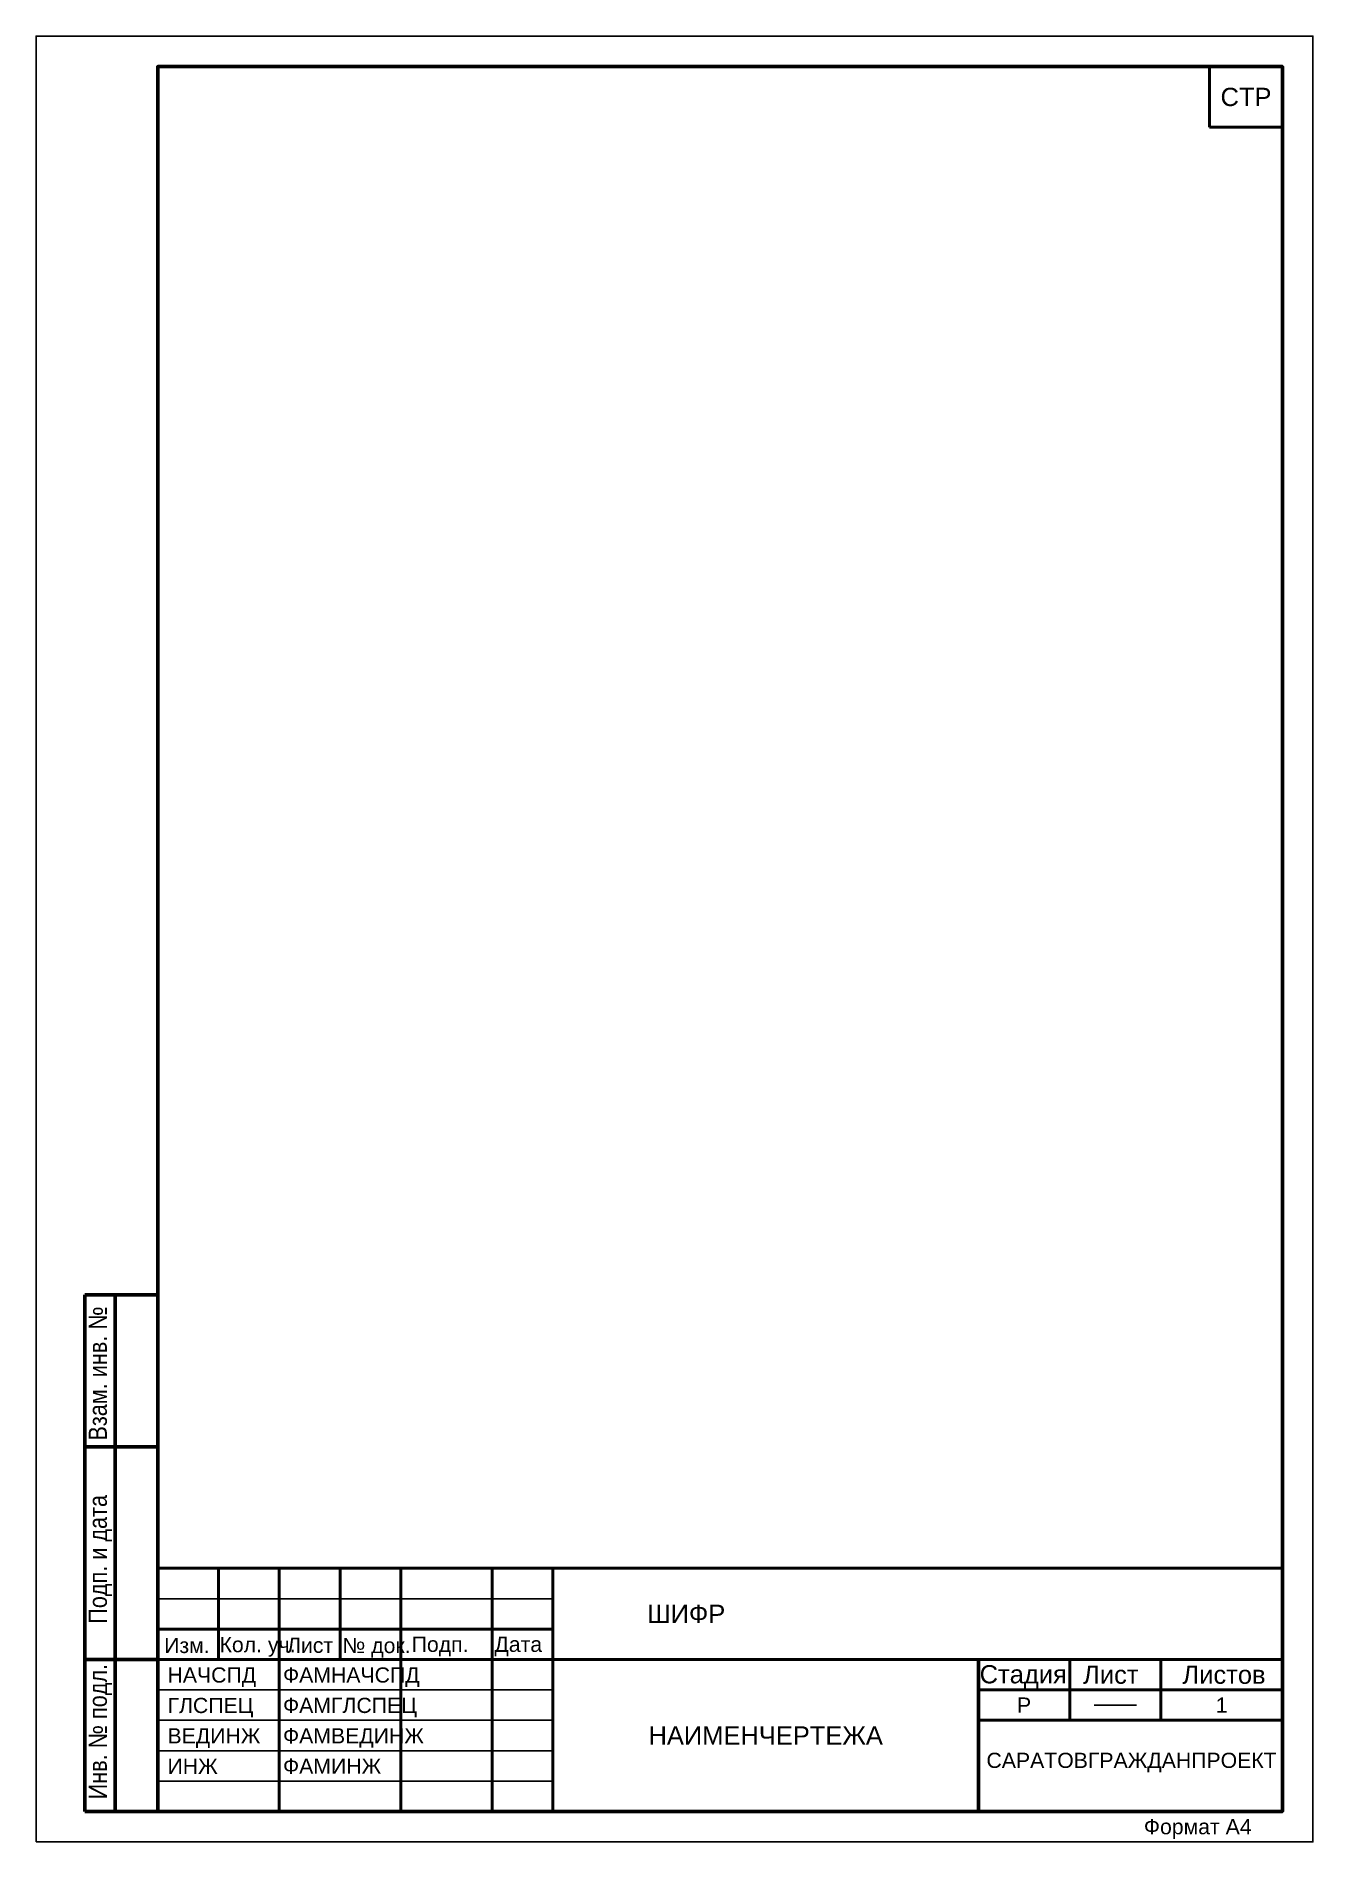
# Model space of a CAD drawing. Header units: millimetres. Extents: x 0 to 210, y 0 to 297.
import ezdxf
from ezdxf.enums import TextEntityAlignment as Align

# ---------------------------------------------------------------- set-up
doc = ezdxf.new("R2010")
doc.units = ezdxf.units.MM
doc.layers.add('прочее', color=7, linetype='Continuous', lineweight=25)
doc.layers.add('Рамка', color=7, linetype='Continuous', lineweight=50)
doc.styles.add('SPDS', font='arial.ttf')

msp = doc.modelspace()

# ---------------------------------------------------------------- linework, layer by layer
at = {"layer": 'прочее'}
msp.add_line((174, 22.5), (181, 22.5), dxfattribs=at)
at = {"layer": 'Рамка'}
for p, q in [((193, 292), (193, 282)), ((193, 282), (205, 282))]:
    msp.add_line(p, q, dxfattribs=at)
at = {"layer": 'Рамка', "color": 7, "linetype": 'Continuous', "lineweight": 60}
for p, q in [((8, 5), (8, 90)), ((20, 90), (8, 90)), ((13, 5), (13, 90)), ((20, 5), (20, 90)), ((8, 65), (20, 65)), ((20, 5), (20, 60)), ((8, 30), (20, 30)), ((20, 5), (8, 5))]:
    msp.add_line(p, q, dxfattribs=at)
at = {"layer": 'Рамка', "color": 7, "linetype": 'Continuous', "lineweight": 60, "ltscale": 100}
msp.add_line((205, 5), (205, 60), dxfattribs=at)
at = {"layer": 'Рамка', "linetype": 'Continuous', "lineweight": 50, "ltscale": 2}
for p, q in [((205, 45), (20, 45)), ((40, 45), (40, 5)), ((50, 45), (50, 30)), ((60, 45), (60, 5)), ((75, 45), (75, 5)), ((85, 5), (85, 45)), ((85, 45), (85, 45)), ((20, 35), (85, 35)), ((85, 30), (20, 30)), ((85, 30), (205, 30)), ((155, 30), (155, 5)), ((170, 30), (170, 20)), ((185, 30), (185, 20)), ((155, 20), (205, 20)), ((205, 5), (20, 5))]:
    msp.add_line(p, q, dxfattribs=at)
at = {"layer": 'Рамка', "linetype": 'Continuous', "lineweight": 50, "ltscale": 100}
msp.add_line((20, 45), (20, 5), dxfattribs=at)
at = {"layer": 'Рамка', "linetype": 'Continuous', "ltscale": 2}
for p, q in [((30, 45), (30, 30)), ((155, 25), (205, 25))]:
    msp.add_line(p, q, dxfattribs=at)
at = {"layer": 'Рамка', "linetype": 'Continuous', "lineweight": -3, "ltscale": 2}
for p, q in [((20, 40), (85, 40)), ((20, 25), (85, 25)), ((20, 20), (85, 20)), ((20, 15), (85, 15)), ((20, 10), (85, 10))]:
    msp.add_line(p, q, dxfattribs=at)
at = {"layer": 'Рамка', "linetype": 'Continuous', "lineweight": 60, "ltscale": 2}
msp.add_line((155, 5), (155, 30), dxfattribs=at)
at = {"layer": 'Рамка', "linetype": 'Continuous', "lineweight": 30, "ltscale": 2}
msp.add_line((20, 5), (85, 5), dxfattribs=at)
at = {"layer": 'Рамка', "linetype": 'Continuous', "lineweight": 25}
msp.add_lwpolyline([(0, 0), (210, 0), (210, 297), (0, 297), (0, 0)], dxfattribs=at)
at = {"layer": 'Рамка', "color": 7, "linetype": 'Continuous', "lineweight": 60}
msp.add_lwpolyline([(20, 5), (205, 5), (205, 292), (20, 292), (20, 5)], dxfattribs=at)

# ---------------------------------------------------------------- texts
at = {"style": 'SPDS'}
for tag, p in [('СТР', (199, 287)), ('НАИМЕНЧЕРТЕЖА', (120, 17.5))]:
    msp.add_attdef(tag, text='', height=3, dxfattribs=at).set_placement(p, align=Align.MIDDLE_CENTER)
for tag, text, height, p in [('ШИФР', '', 3, (100.52, 37.51)), ('НАЧСПД', 'Нач.СПД', 2.5, (21.61, 27.45)), ('ФАМНАЧСПД', 'Коновалов', 2.5, (40.61, 27.45)), ('ГЛСПЕЦ', 'Гл.спец.', 2.5, (21.61, 22.44)), ('ФАМГЛСПЕЦ', 'Автономов', 2.5, (40.61, 22.45)), ('ВЕДИНЖ', 'Вед.инж.', 2.5, (21.61, 17.44)), ('ФАМВЕДИНЖ', 'Талыгина', 2.5, (40.61, 17.45)), ('ИНЖ', 'Инж.', 2.5, (21.61, 12.44)), ('ФАМИНЖ', '', 2.5, (40.61, 12.45))]:
    msp.add_attdef(tag, text=text, height=height, dxfattribs=at).set_placement(p, align=Align.MIDDLE_LEFT)
at = {"layer": 'Рамка', "linetype": 'Continuous', "lineweight": 25, "style": 'SPDS', "width": 0.85}
for s, p in [('Взам. инв. №', (11.64, 66)), ('Подп. и дата', (11.64, 35.88)), ('Инв. № подл.', (11.64, 7))]:
    msp.add_text(s, height=3, rotation=90, dxfattribs=at).set_placement(p)
at = {"layer": 'Рамка', "linetype": 'Continuous', "ltscale": 2, "style": 'SPDS'}
for s, height, p in [('Изм.', 2.5, (21.06, 31.06)), ('Кол. уч.', 2.5, (30.17, 31.2)), ('Лист', 2.5, (41.27, 31.09)), ('№ док.', 2.5, (50.4, 31.05)), ('Подп.', 2.5, (61.77, 31.25)), ('Дата', 2.5, (75.38, 31.25)), ('Стадия', 3, (155.19, 26.07)), ('Лист', 3, (172.21, 26)), ('Листов', 3, (188.55, 26)), ('САРАТОВГРАЖДАНПРОЕКТ', 2.5, (156.31, 12.16))]:
    msp.add_text(s, height=height, dxfattribs=at).set_placement(p)
at = {"layer": 'Рамка', "style": 'SPDS'}
for s, p in [('Р', (162.5, 22.5)), ('1', (195, 22.5))]:
    msp.add_text(s, height=2.5, dxfattribs=at).set_placement(p, align=Align.MIDDLE)
at = {"layer": 'Рамка', "linetype": 'Continuous', "lineweight": 25, "style": 'SPDS'}
msp.add_text('Формат A4', height=2.5, dxfattribs=at).set_placement((182.2, 1.25))

doc.saveas('drawing.dxf')
